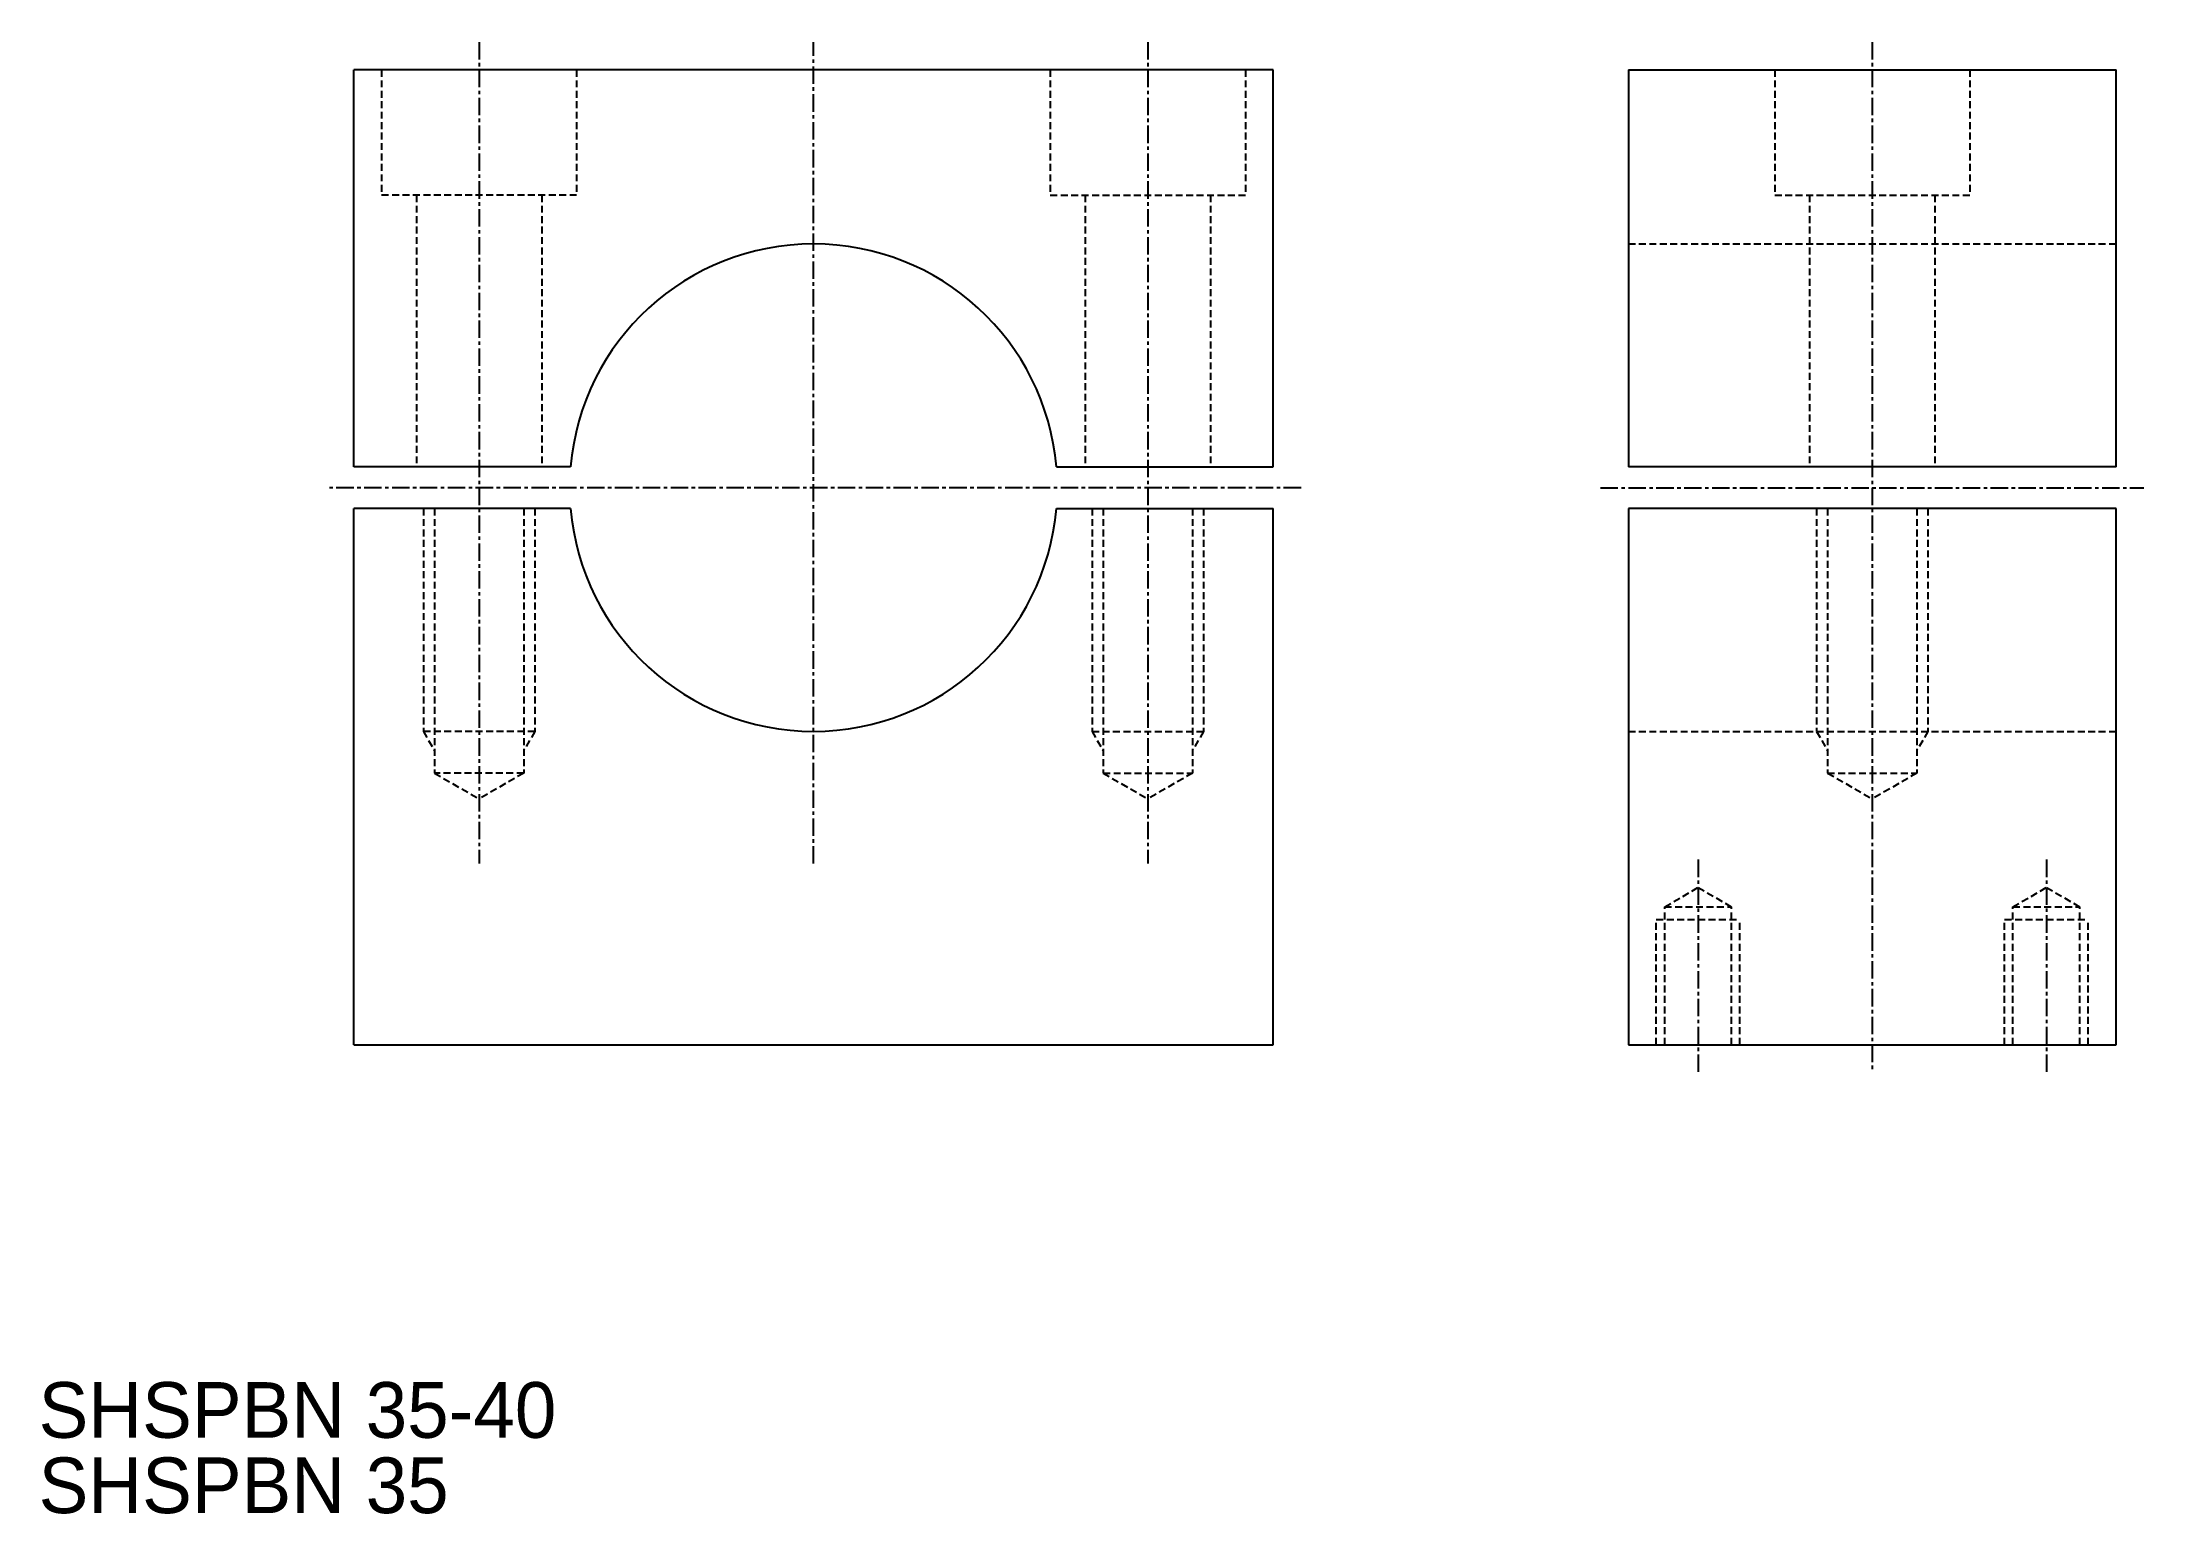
# Model space of a CAD drawing. Extents: x 463 to 614, y -245 to -139.
import ezdxf

# ---------------------------------------------------------------- set-up
doc = ezdxf.new("R2010")
doc.units = 0
doc.linetypes.add('CENTER', pattern=[2, 1.25, -0.25, 0.25, -0.25])
doc.linetypes.add('DASHED', pattern=[0.75, 0.5, -0.25])
doc.layers.get('0').update_dxf_attribs({"linetype": 'CONTINUOUS'})
doc.layers.add('CENTER', color=1, linetype='CENTER')

msp = doc.modelspace()

# ---------------------------------------------------------------- linework, layer by layer
at = {"color": 7, "linetype": 'CONTINUOUS'}
for p, q in [((551.22, -140.85), (485.22, -140.85)), ((485.22, -169.35), (485.22, -140.85)), ((551.22, -169.35), (551.22, -140.85)), ((576.72, -140.85), (576.72, -169.35)), ((576.72, -140.85), (611.72, -140.85)), ((611.72, -169.35), (611.72, -140.85)), ((500.79, -169.35), (485.22, -169.35)), ((535.66, -169.35), (551.22, -169.35)), ((611.72, -169.35), (576.72, -169.35)), ((485.22, -210.85), (485.22, -172.35)), ((500.79, -172.35), (485.22, -172.35)), ((535.66, -172.35), (551.22, -172.35)), ((551.22, -210.85), (551.22, -172.35)), ((611.72, -172.35), (576.72, -172.35)), ((576.72, -172.35), (576.72, -210.85)), ((611.72, -210.85), (611.72, -172.35)), ((485.22, -210.85), (551.22, -210.85)), ((576.72, -210.85), (611.72, -210.85))]:
    msp.add_line(p, q, dxfattribs=at)
at = {"color": 3, "linetype": 'DASHED'}
for p, q in [((487.22, -140.85), (487.22, -149.85)), ((501.22, -140.85), (501.22, -149.85)), ((535.22, -140.85), (535.22, -149.85)), ((549.22, -140.85), (549.22, -149.85)), ((587.22, -140.85), (587.22, -149.85)), ((601.22, -140.85), (601.22, -149.85)), ((501.22, -149.85), (487.22, -149.85)), ((489.72, -149.85), (489.72, -169.35)), ((498.72, -149.85), (498.72, -169.35)), ((535.22, -149.85), (549.22, -149.85)), ((537.72, -149.85), (537.72, -169.35)), ((546.72, -149.85), (546.72, -169.35)), ((587.22, -149.85), (601.22, -149.85)), ((589.72, -149.85), (589.72, -169.35)), ((598.72, -149.85), (598.72, -169.35)), ((576.72, -153.35), (611.72, -153.35)), ((490.22, -172.35), (490.22, -188.35)), ((491.02, -172.35), (491.02, -191.35)), ((497.42, -172.35), (497.42, -191.35)), ((498.22, -172.35), (498.22, -188.35)), ((538.22, -172.35), (538.22, -188.35)), ((539.02, -172.35), (539.02, -191.35)), ((545.42, -172.35), (545.42, -191.35)), ((546.22, -172.35), (546.22, -188.35)), ((590.22, -172.35), (590.22, -188.35)), ((591.02, -172.35), (591.02, -191.35)), ((597.42, -172.35), (597.42, -191.35)), ((598.22, -172.35), (598.22, -188.35)), ((498.22, -188.35), (490.22, -188.35)), ((490.22, -188.35), (491.02, -189.73)), ((498.22, -188.35), (497.42, -189.73)), ((538.22, -188.35), (546.22, -188.35)), ((538.22, -188.35), (539.02, -189.73)), ((546.22, -188.35), (545.42, -189.73)), ((576.72, -188.35), (611.72, -188.35)), ((590.22, -188.35), (591.02, -189.73)), ((590.22, -188.35), (598.22, -188.35)), ((598.22, -188.35), (597.42, -189.73)), ((497.42, -191.35), (491.02, -191.35)), ((491.02, -191.35), (494.22, -193.2)), ((497.42, -191.35), (494.22, -193.2)), ((539.02, -191.35), (545.42, -191.35)), ((539.02, -191.35), (542.22, -193.2)), ((545.42, -191.35), (542.22, -193.2)), ((591.02, -191.35), (597.42, -191.35)), ((591.02, -191.35), (594.22, -193.2)), ((597.42, -191.35), (594.22, -193.2)), ((579.32, -200.95), (581.72, -199.56)), ((581.72, -199.56), (584.12, -200.95)), ((604.32, -200.95), (606.72, -199.56)), ((606.72, -199.56), (609.12, -200.95)), ((578.72, -210.85), (578.72, -201.85)), ((578.72, -201.85), (584.72, -201.85)), ((579.32, -210.85), (579.32, -200.95)), ((579.32, -200.95), (584.12, -200.95)), ((584.12, -210.85), (584.12, -200.95)), ((584.72, -210.85), (584.72, -201.85)), ((603.72, -210.85), (603.72, -201.85)), ((603.72, -201.85), (609.72, -201.85)), ((604.32, -210.85), (604.32, -200.95)), ((604.32, -200.95), (609.12, -200.95)), ((609.12, -210.85), (609.12, -200.95)), ((609.72, -210.85), (609.72, -201.85))]:
    msp.add_line(p, q, dxfattribs=at)
at = {"color": 7, "linetype": 'CONTINUOUS'}
for start, end in [(4.9171, 175.0829), (184.9171, 355.0829)]:
    msp.add_arc((518.22, -170.85), 17.5, start, end, dxfattribs=at)
at = {"layer": 'CENTER', "color": 1, "linetype": 'CENTER'}
for p, q in [((494.22, -138.85), (494.22, -197.85)), ((518.22, -197.85), (518.22, -138.85)), ((542.22, -138.85), (542.22, -197.85)), ((594.22, -138.85), (594.22, -212.85)), ((553.22, -170.85), (483.22, -170.85)), ((574.72, -170.85), (613.72, -170.85)), ((581.72, -197.56), (581.72, -212.85)), ((606.72, -197.56), (606.72, -212.85))]:
    msp.add_line(p, q, dxfattribs=at)

# ---------------------------------------------------------------- texts
at = {"color": 7, "linetype": 'CONTINUOUS'}
for s, p in [('SHSPBN 35-40', (462.6, -239.08)), ('SHSPBN 35', (462.6, -244.49))]:
    msp.add_text(s, height=4, dxfattribs=at).set_placement(p)

doc.saveas('drawing.dxf')
